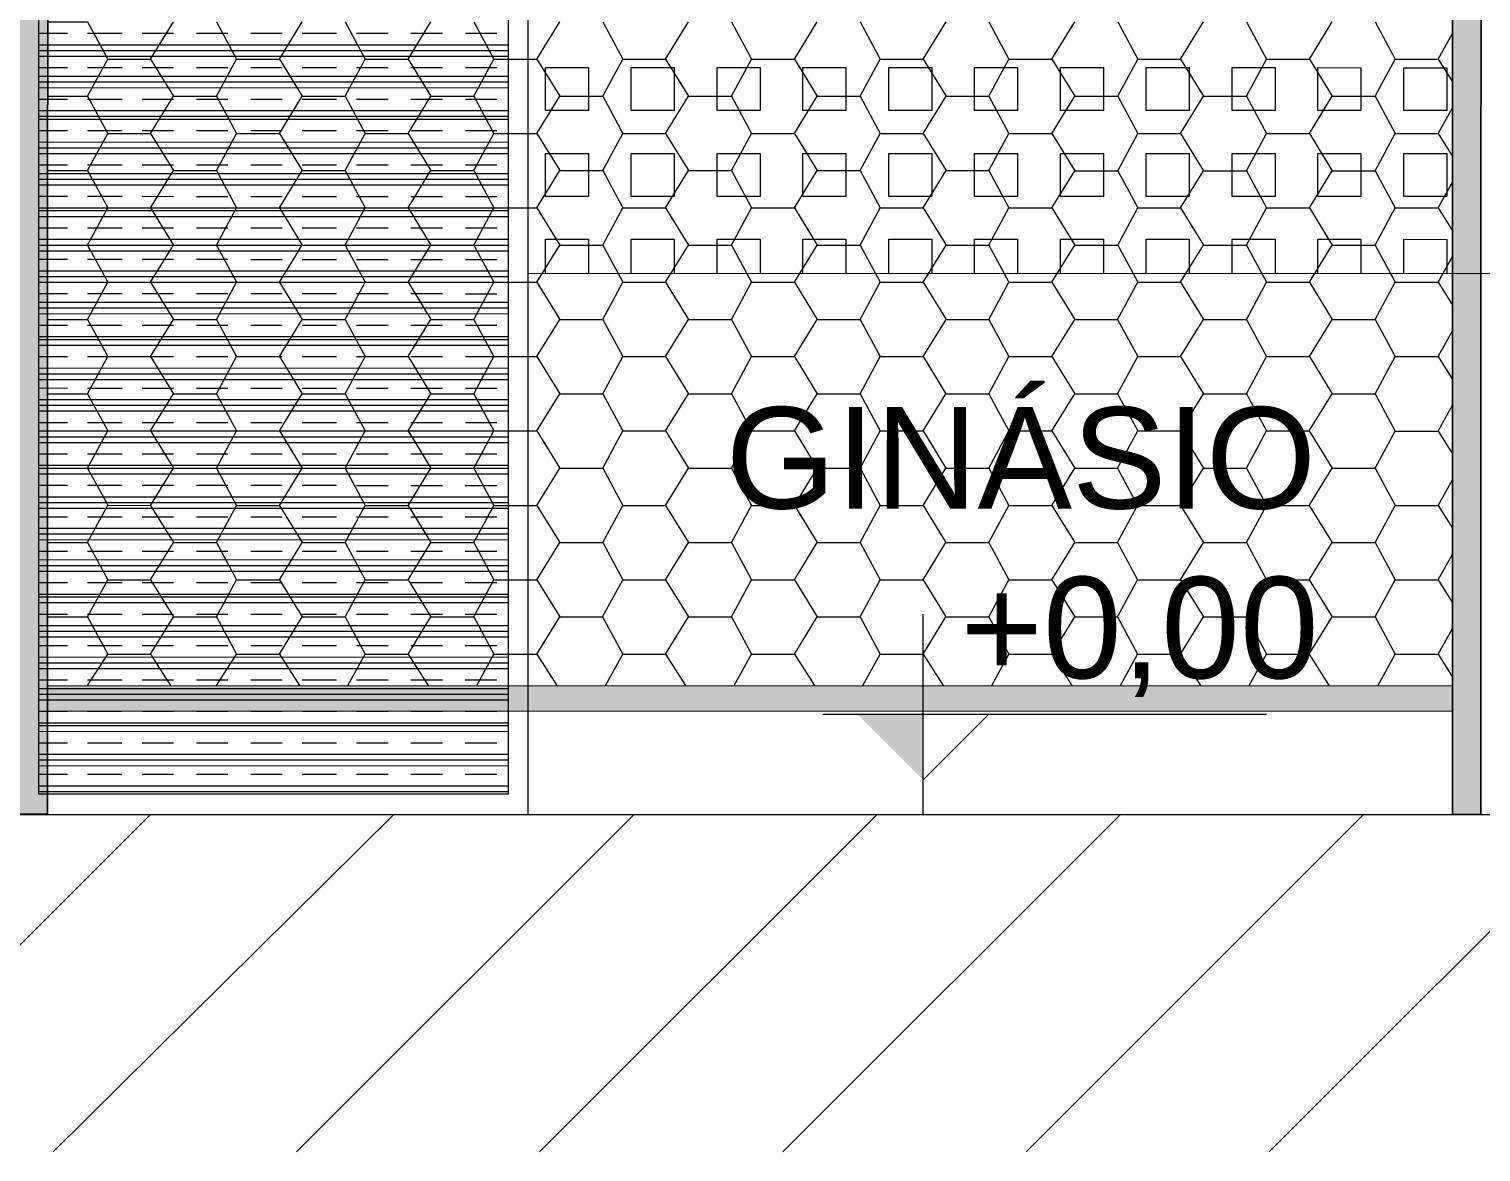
# Model space of a CAD drawing. Extents: x 3377 to 3790, y 1673 to 1846.
# Drawn here: x 3526.694 to 3528.841, y 1761.897 to 1763.558 of the extents above; entities that cross this region are included whole.
import ezdxf

# ---------------------------------------------------------------- set-up
doc = ezdxf.new("R2010")
doc.units = 0
doc.header["$LTSCALE"] = 2
for name, color, linetype, true_color in [('PDF7_0', 7, 'Continuous', 0xc6c6c6), ('PDF7_04-DETALHE', 7, 'Continuous', 0xc6c6c6), ('PDF7_13-CORTE', 7, 'Continuous', 0xe3e3e3)]:
    doc.layers.add(name, color=color, linetype=linetype, true_color=true_color)
for name, color, linetype in [('PDF7_07-HACHURIADO', 7, 'Continuous'), ('PDF7_I-DETALHES', 7, 'Continuous'), ('PDF7_Text', 7, 'Continuous')]:
    doc.layers.add(name, color=color, linetype=linetype)
doc.styles.add('PDF Arial', font='arial.ttf')

msp = doc.modelspace()

# ---------------------------------------------------------------- linework, layer by layer
at = {"layer": 'PDF7_0', "color": 7, "lineweight": 0}
for points in [[(3526.6788, 1764.4955), (3526.7212, 1764.4955), (3526.721, 1762.3967), (3526.6787, 1762.3967)], [(3526.721, 1762.3967), (3526.7212, 1764.4955)], [(3528.7988, 1764.4953), (3528.8411, 1764.4953), (3528.841, 1762.3965), (3528.7987, 1762.3965)], [(3528.841, 1762.3965), (3528.8411, 1764.4953)], [(3528.7987, 1762.5869), (3528.7987, 1762.5489), (3526.721, 1762.549), (3526.721, 1762.5871)]]:
    msp.add_lwpolyline(points, close=True, dxfattribs=at)
msp.add_lwpolyline([(3528.7988, 1764.4953), (3528.7987, 1762.3965)], dxfattribs=at)
at = {"layer": 'PDF7_0', "lineweight": 0}
for points in [[(3526.7211, 1763.5688), (3526.7803, 1763.5688), (3526.81, 1763.5138), (3526.8734, 1763.5138), (3526.9073, 1763.5688)], [(3526.9708, 1763.5688), (3527.0004, 1763.5138), (3527.0638, 1763.5137), (3527.0977, 1763.5688)], [(3527.1612, 1763.5688), (3527.1908, 1763.5137), (3527.2543, 1763.5137), (3527.2881, 1763.5687)], [(3527.3516, 1763.5687), (3527.3812, 1763.5137), (3527.4447, 1763.5137), (3527.4785, 1763.5687)], [(3527.542, 1763.5687), (3527.5716, 1763.5137), (3527.6351, 1763.5137), (3527.669, 1763.5687)], [(3527.7324, 1763.5687), (3527.762, 1763.5137), (3527.8255, 1763.5137), (3527.8594, 1763.5687)], [(3527.9228, 1763.5687), (3527.9525, 1763.5137), (3528.0159, 1763.5137), (3528.0498, 1763.5687)], [(3528.1133, 1763.5687), (3528.1429, 1763.5137), (3528.2063, 1763.5137), (3528.2402, 1763.5687)], [(3528.3037, 1763.5687), (3528.3333, 1763.5137), (3528.3968, 1763.5137), (3528.4306, 1763.5687)], [(3528.4941, 1763.5687), (3528.5237, 1763.5137), (3528.5872, 1763.5136), (3528.621, 1763.5687)], [(3528.6845, 1763.5687), (3528.7141, 1763.5136), (3528.7776, 1763.5136), (3528.7988, 1763.4798)], [(3528.7776, 1763.5136), (3528.7988, 1763.5517)], [(3526.7803, 1763.4588), (3526.81, 1763.5138)], [(3526.8734, 1763.5138), (3526.9073, 1763.4588), (3526.9707, 1763.4587), (3527.0004, 1763.5138)], [(3527.0638, 1763.5137), (3527.0977, 1763.4587), (3527.1612, 1763.4587), (3527.1908, 1763.5137)], [(3527.2543, 1763.5137), (3527.2881, 1763.4587), (3527.3516, 1763.4587), (3527.3812, 1763.5137)], [(3527.4447, 1763.5137), (3527.4785, 1763.4587), (3527.542, 1763.4587), (3527.5716, 1763.5137)], [(3527.6351, 1763.5137), (3527.6689, 1763.4587), (3527.7324, 1763.4587), (3527.762, 1763.5137)], [(3527.8255, 1763.5137), (3527.8594, 1763.4587), (3527.9228, 1763.4587), (3527.9525, 1763.5137)], [(3528.0159, 1763.5137), (3528.0498, 1763.4587), (3528.1132, 1763.4587), (3528.1429, 1763.5137)], [(3528.2063, 1763.5137), (3528.2402, 1763.4587), (3528.3037, 1763.4587), (3528.3333, 1763.5137)], [(3528.3968, 1763.5137), (3528.4306, 1763.4586), (3528.4941, 1763.4586), (3528.5237, 1763.5137)], [(3528.5872, 1763.5136), (3528.621, 1763.4586), (3528.6845, 1763.4586), (3528.7141, 1763.5136)], [(3526.7211, 1763.4588), (3526.7803, 1763.4588), (3526.8099, 1763.4037), (3526.8734, 1763.4037), (3526.9073, 1763.4588)], [(3526.9707, 1763.4587), (3527.0004, 1763.4037), (3527.0638, 1763.4037), (3527.0977, 1763.4587)], [(3527.1612, 1763.4587), (3527.1908, 1763.4037), (3527.2543, 1763.4037), (3527.2881, 1763.4587)], [(3527.3516, 1763.4587), (3527.3812, 1763.4037), (3527.4447, 1763.4037), (3527.4785, 1763.4587)], [(3527.542, 1763.4587), (3527.5716, 1763.4037), (3527.6351, 1763.4037), (3527.6689, 1763.4587)], [(3527.7324, 1763.4587), (3527.762, 1763.4037), (3527.8255, 1763.4037), (3527.8594, 1763.4587)], [(3527.9228, 1763.4587), (3527.9524, 1763.4037), (3528.0159, 1763.4037), (3528.0498, 1763.4587)], [(3528.1132, 1763.4587), (3528.1429, 1763.4037), (3528.2063, 1763.4037), (3528.2402, 1763.4587)], [(3528.3037, 1763.4587), (3528.3333, 1763.4036), (3528.3968, 1763.4036), (3528.4306, 1763.4586)], [(3528.4941, 1763.4586), (3528.5237, 1763.4036), (3528.5872, 1763.4036), (3528.621, 1763.4586)], [(3528.6845, 1763.4586), (3528.7141, 1763.4036), (3528.7776, 1763.4036), (3528.7987, 1763.3698)], [(3528.7776, 1763.4036), (3528.7987, 1763.4417)], [(3526.7803, 1763.3487), (3526.8099, 1763.4037)], [(3526.8734, 1763.4037), (3526.9073, 1763.3487), (3526.9707, 1763.3487), (3527.0004, 1763.4037)], [(3527.0638, 1763.4037), (3527.0977, 1763.3487), (3527.1612, 1763.3487), (3527.1908, 1763.4037)], [(3527.2543, 1763.4037), (3527.2881, 1763.3487), (3527.3516, 1763.3487), (3527.3812, 1763.4037)], [(3527.4447, 1763.4037), (3527.4785, 1763.3487), (3527.542, 1763.3487), (3527.5716, 1763.4037)], [(3527.6351, 1763.4037), (3527.6689, 1763.3487), (3527.7324, 1763.3487), (3527.762, 1763.4037)], [(3527.8255, 1763.4037), (3527.8594, 1763.3487), (3527.9228, 1763.3487), (3527.9524, 1763.4037)], [(3528.0159, 1763.4037), (3528.0498, 1763.3487), (3528.1132, 1763.3487), (3528.1429, 1763.4037)], [(3528.2063, 1763.4037), (3528.2402, 1763.3486), (3528.3037, 1763.3486), (3528.3333, 1763.4036)], [(3528.3968, 1763.4036), (3528.4306, 1763.3486), (3528.4941, 1763.3486), (3528.5237, 1763.4036)], [(3528.5872, 1763.4036), (3528.621, 1763.3486), (3528.6845, 1763.3486), (3528.7141, 1763.4036)], [(3526.7211, 1763.3487), (3526.7803, 1763.3487), (3526.8099, 1763.2937), (3526.8734, 1763.2937), (3526.9073, 1763.3487)], [(3526.9707, 1763.3487), (3527.0004, 1763.2937), (3527.0638, 1763.2937), (3527.0977, 1763.3487)], [(3527.1612, 1763.3487), (3527.1908, 1763.2937), (3527.2542, 1763.2937), (3527.2881, 1763.3487)], [(3527.3516, 1763.3487), (3527.3812, 1763.2937), (3527.4447, 1763.2937), (3527.4785, 1763.3487)], [(3527.542, 1763.3487), (3527.5716, 1763.2937), (3527.6351, 1763.2937), (3527.6689, 1763.3487)], [(3527.7324, 1763.3487), (3527.762, 1763.2937), (3527.8255, 1763.2937), (3527.8594, 1763.3487)], [(3527.9228, 1763.3487), (3527.9524, 1763.2937), (3528.0159, 1763.2936), (3528.0498, 1763.3487)], [(3528.1132, 1763.3487), (3528.1429, 1763.2936), (3528.2063, 1763.2936), (3528.2402, 1763.3486)], [(3528.3037, 1763.3486), (3528.3333, 1763.2936), (3528.3967, 1763.2936), (3528.4306, 1763.3486)], [(3528.4941, 1763.3486), (3528.5237, 1763.2936), (3528.5872, 1763.2936), (3528.621, 1763.3486)], [(3528.6845, 1763.3486), (3528.7141, 1763.2936), (3528.7776, 1763.2936), (3528.7987, 1763.2597)], [(3528.7776, 1763.2936), (3528.7987, 1763.3317)], [(3526.7803, 1763.2387), (3526.8099, 1763.2937)], [(3526.8734, 1763.2937), (3526.9073, 1763.2387), (3526.9707, 1763.2387), (3527.0004, 1763.2937)], [(3527.0638, 1763.2937), (3527.0977, 1763.2387), (3527.1611, 1763.2387), (3527.1908, 1763.2937)], [(3527.2542, 1763.2937), (3527.2881, 1763.2387), (3527.3516, 1763.2387), (3527.3812, 1763.2937)], [(3527.4447, 1763.2937), (3527.4785, 1763.2387), (3527.542, 1763.2387), (3527.5716, 1763.2937)], [(3527.6351, 1763.2937), (3527.6689, 1763.2387), (3527.7324, 1763.2387), (3527.762, 1763.2937)], [(3527.8255, 1763.2937), (3527.8593, 1763.2386), (3527.9228, 1763.2386), (3527.9524, 1763.2937)], [(3528.0159, 1763.2936), (3528.0498, 1763.2386), (3528.1132, 1763.2386), (3528.1429, 1763.2936)], [(3528.2063, 1763.2936), (3528.2402, 1763.2386), (3528.3037, 1763.2386), (3528.3333, 1763.2936)], [(3528.3967, 1763.2936), (3528.4306, 1763.2386), (3528.4941, 1763.2386), (3528.5237, 1763.2936)], [(3528.5872, 1763.2936), (3528.621, 1763.2386), (3528.6845, 1763.2386), (3528.7141, 1763.2936)], [(3526.7211, 1763.2387), (3526.7803, 1763.2387), (3526.8099, 1763.1837), (3526.8734, 1763.1837), (3526.9073, 1763.2387)], [(3526.9707, 1763.2387), (3527.0003, 1763.1837), (3527.0638, 1763.1837), (3527.0977, 1763.2387)], [(3527.1611, 1763.2387), (3527.1908, 1763.1837), (3527.2542, 1763.1837), (3527.2881, 1763.2387)], [(3527.3516, 1763.2387), (3527.3812, 1763.1837), (3527.4447, 1763.1837), (3527.4785, 1763.2387)], [(3527.542, 1763.2387), (3527.5716, 1763.1837), (3527.6351, 1763.1837), (3527.6689, 1763.2387)], [(3527.7324, 1763.2387), (3527.762, 1763.1836), (3527.8255, 1763.1836), (3527.8593, 1763.2386)], [(3527.9228, 1763.2386), (3527.9524, 1763.1836), (3528.0159, 1763.1836), (3528.0498, 1763.2386)], [(3528.1132, 1763.2386), (3528.1429, 1763.1836), (3528.2063, 1763.1836), (3528.2402, 1763.2386)], [(3528.3037, 1763.2386), (3528.3333, 1763.1836), (3528.3967, 1763.1836), (3528.4306, 1763.2386)], [(3528.4941, 1763.2386), (3528.5237, 1763.1836), (3528.5872, 1763.1836), (3528.621, 1763.2386)], [(3528.6845, 1763.2386), (3528.7141, 1763.1836), (3528.7776, 1763.1836), (3528.7987, 1763.1497)], [(3528.7776, 1763.1836), (3528.7987, 1763.2217)], [(3526.7803, 1763.1287), (3526.8099, 1763.1837)], [(3526.8734, 1763.1837), (3526.9073, 1763.1287), (3526.9707, 1763.1287), (3527.0003, 1763.1837)], [(3527.0638, 1763.1837), (3527.0977, 1763.1287), (3527.1611, 1763.1287), (3527.1908, 1763.1837)], [(3527.2542, 1763.1837), (3527.2881, 1763.1287), (3527.3516, 1763.1287), (3527.3812, 1763.1837)], [(3527.4447, 1763.1837), (3527.4785, 1763.1287), (3527.542, 1763.1287), (3527.5716, 1763.1837)], [(3527.6351, 1763.1837), (3527.6689, 1763.1286), (3527.7324, 1763.1286), (3527.762, 1763.1836)], [(3527.8255, 1763.1836), (3527.8593, 1763.1286), (3527.9228, 1763.1286), (3527.9524, 1763.1836)], [(3528.0159, 1763.1836), (3528.0498, 1763.1286), (3528.1132, 1763.1286), (3528.1429, 1763.1836)], [(3528.2063, 1763.1836), (3528.2402, 1763.1286), (3528.3036, 1763.1286), (3528.3333, 1763.1836)], [(3528.3967, 1763.1836), (3528.4306, 1763.1286), (3528.4941, 1763.1286), (3528.5237, 1763.1836)], [(3528.5872, 1763.1836), (3528.621, 1763.1286), (3528.6845, 1763.1286), (3528.7141, 1763.1836)], [(3526.7211, 1763.1287), (3526.7803, 1763.1287), (3526.8099, 1763.0737), (3526.8734, 1763.0737), (3526.9073, 1763.1287)], [(3526.9707, 1763.1287), (3527.0003, 1763.0737), (3527.0638, 1763.0737), (3527.0977, 1763.1287)], [(3527.1611, 1763.1287), (3527.1908, 1763.0737), (3527.2542, 1763.0737), (3527.2881, 1763.1287)], [(3527.3516, 1763.1287), (3527.3812, 1763.0737), (3527.4446, 1763.0736), (3527.4785, 1763.1287)], [(3527.542, 1763.1287), (3527.5716, 1763.0736), (3527.6351, 1763.0736), (3527.6689, 1763.1286)], [(3527.7324, 1763.1286), (3527.762, 1763.0736), (3527.8255, 1763.0736), (3527.8593, 1763.1286)], [(3527.9228, 1763.1286), (3527.9524, 1763.0736), (3528.0159, 1763.0736), (3528.0498, 1763.1286)], [(3528.1132, 1763.1286), (3528.1428, 1763.0736), (3528.2063, 1763.0736), (3528.2402, 1763.1286)], [(3528.3036, 1763.1286), (3528.3333, 1763.0736), (3528.3967, 1763.0736), (3528.4306, 1763.1286)], [(3528.4941, 1763.1286), (3528.5237, 1763.0736), (3528.5872, 1763.0736), (3528.621, 1763.1286)], [(3528.6845, 1763.1286), (3528.7141, 1763.0736), (3528.7776, 1763.0736), (3528.7987, 1763.0397)], [(3528.7776, 1763.0736), (3528.7987, 1763.1116)], [(3526.7803, 1763.0187), (3526.8099, 1763.0737)], [(3526.8734, 1763.0737), (3526.9072, 1763.0187), (3526.9707, 1763.0187), (3527.0003, 1763.0737)], [(3527.0638, 1763.0737), (3527.0977, 1763.0187), (3527.1611, 1763.0187), (3527.1908, 1763.0737)], [(3527.2542, 1763.0737), (3527.2881, 1763.0186), (3527.3516, 1763.0186), (3527.3812, 1763.0737)], [(3527.4446, 1763.0736), (3527.4785, 1763.0186), (3527.542, 1763.0186), (3527.5716, 1763.0736)], [(3527.6351, 1763.0736), (3527.6689, 1763.0186), (3527.7324, 1763.0186), (3527.762, 1763.0736)], [(3527.8255, 1763.0736), (3527.8593, 1763.0186), (3527.9228, 1763.0186), (3527.9524, 1763.0736)], [(3528.0159, 1763.0736), (3528.0497, 1763.0186), (3528.1132, 1763.0186), (3528.1428, 1763.0736)], [(3528.2063, 1763.0736), (3528.2402, 1763.0186), (3528.3036, 1763.0186), (3528.3333, 1763.0736)], [(3528.3967, 1763.0736), (3528.4306, 1763.0186), (3528.4941, 1763.0186), (3528.5237, 1763.0736)], [(3528.5872, 1763.0736), (3528.621, 1763.0186), (3528.6845, 1763.0186), (3528.7141, 1763.0736)], [(3526.7211, 1763.0187), (3526.7803, 1763.0187), (3526.8099, 1762.9637), (3526.8734, 1762.9637), (3526.9072, 1763.0187)], [(3526.9707, 1763.0187), (3527.0003, 1762.9637), (3527.0638, 1762.9637), (3527.0977, 1763.0187)], [(3527.1611, 1763.0187), (3527.1908, 1762.9636), (3527.2542, 1762.9636), (3527.2881, 1763.0186)], [(3527.3516, 1763.0186), (3527.3812, 1762.9636), (3527.4446, 1762.9636), (3527.4785, 1763.0186)], [(3527.542, 1763.0186), (3527.5716, 1762.9636), (3527.6351, 1762.9636), (3527.6689, 1763.0186)], [(3527.7324, 1763.0186), (3527.762, 1762.9636), (3527.8255, 1762.9636), (3527.8593, 1763.0186)], [(3527.9228, 1763.0186), (3527.9524, 1762.9636), (3528.0159, 1762.9636), (3528.0497, 1763.0186)], [(3528.1132, 1763.0186), (3528.1428, 1762.9636), (3528.2063, 1762.9636), (3528.2402, 1763.0186)], [(3528.3036, 1763.0186), (3528.3333, 1762.9636), (3528.3967, 1762.9636), (3528.4306, 1763.0186)], [(3528.4941, 1763.0186), (3528.5237, 1762.9636), (3528.5871, 1762.9636), (3528.621, 1763.0186)], [(3528.6845, 1763.0186), (3528.7141, 1762.9635), (3528.7776, 1762.9635), (3528.7987, 1762.9297)], [(3528.7776, 1762.9635), (3528.7987, 1763.0016)], [(3526.7803, 1762.9087), (3526.8099, 1762.9637)], [(3526.8734, 1762.9637), (3526.9072, 1762.9087), (3526.9707, 1762.9087), (3527.0003, 1762.9637)], [(3527.0638, 1762.9637), (3527.0977, 1762.9086), (3527.1611, 1762.9086), (3527.1908, 1762.9636)], [(3527.2542, 1762.9636), (3527.2881, 1762.9086), (3527.3515, 1762.9086), (3527.3812, 1762.9636)], [(3527.4446, 1762.9636), (3527.4785, 1762.9086), (3527.542, 1762.9086), (3527.5716, 1762.9636)], [(3527.6351, 1762.9636), (3527.6689, 1762.9086), (3527.7324, 1762.9086), (3527.762, 1762.9636)], [(3527.8255, 1762.9636), (3527.8593, 1762.9086), (3527.9228, 1762.9086), (3527.9524, 1762.9636)], [(3528.0159, 1762.9636), (3528.0497, 1762.9086), (3528.1132, 1762.9086), (3528.1428, 1762.9636)], [(3528.2063, 1762.9636), (3528.2402, 1762.9086), (3528.3036, 1762.9086), (3528.3333, 1762.9636)], [(3528.3967, 1762.9636), (3528.4306, 1762.9086), (3528.494, 1762.9086), (3528.5237, 1762.9636)], [(3528.5871, 1762.9636), (3528.621, 1762.9085), (3528.6845, 1762.9085), (3528.7141, 1762.9635)], [(3526.7211, 1762.9087), (3526.7803, 1762.9087), (3526.8099, 1762.8537), (3526.8734, 1762.8536), (3526.9072, 1762.9087)], [(3526.9707, 1762.9087), (3527.0003, 1762.8536), (3527.0638, 1762.8536), (3527.0977, 1762.9086)], [(3527.1611, 1762.9086), (3527.1907, 1762.8536), (3527.2542, 1762.8536), (3527.2881, 1762.9086)], [(3527.3515, 1762.9086), (3527.3812, 1762.8536), (3527.4446, 1762.8536), (3527.4785, 1762.9086)], [(3527.542, 1762.9086), (3527.5716, 1762.8536), (3527.6351, 1762.8536), (3527.6689, 1762.9086)], [(3527.7324, 1762.9086), (3527.762, 1762.8536), (3527.8255, 1762.8536), (3527.8593, 1762.9086)], [(3527.9228, 1762.9086), (3527.9524, 1762.8536), (3528.0159, 1762.8536), (3528.0497, 1762.9086)], [(3528.1132, 1762.9086), (3528.1428, 1762.8536), (3528.2063, 1762.8536), (3528.2402, 1762.9086)], [(3528.3036, 1762.9086), (3528.3332, 1762.8536), (3528.3967, 1762.8535), (3528.4306, 1762.9086)], [(3528.494, 1762.9086), (3528.5237, 1762.8535), (3528.5871, 1762.8535), (3528.621, 1762.9085)], [(3528.6845, 1762.9085), (3528.7141, 1762.8535), (3528.7776, 1762.8535), (3528.7987, 1762.8197)], [(3528.7776, 1762.8535), (3528.7987, 1762.8916)], [(3526.7803, 1762.7986), (3526.8099, 1762.8537)], [(3526.8734, 1762.8536), (3526.9072, 1762.7986), (3526.9707, 1762.7986), (3527.0003, 1762.8536)], [(3527.0638, 1762.8536), (3527.0976, 1762.7986), (3527.1611, 1762.7986), (3527.1907, 1762.8536)], [(3527.2542, 1762.8536), (3527.2881, 1762.7986), (3527.3515, 1762.7986), (3527.3812, 1762.8536)], [(3527.4446, 1762.8536), (3527.4785, 1762.7986), (3527.542, 1762.7986), (3527.5716, 1762.8536)], [(3527.6351, 1762.8536), (3527.6689, 1762.7986), (3527.7324, 1762.7986), (3527.762, 1762.8536)], [(3527.8255, 1762.8536), (3527.8593, 1762.7986), (3527.9228, 1762.7986), (3527.9524, 1762.8536)], [(3528.0159, 1762.8536), (3528.0497, 1762.7986), (3528.1132, 1762.7986), (3528.1428, 1762.8536)], [(3528.2063, 1762.8536), (3528.2402, 1762.7985), (3528.3036, 1762.7985), (3528.3332, 1762.8536)], [(3528.3967, 1762.8535), (3528.4306, 1762.7985), (3528.494, 1762.7985), (3528.5237, 1762.8535)], [(3528.5871, 1762.8535), (3528.621, 1762.7985), (3528.6845, 1762.7985), (3528.7141, 1762.8535)], [(3526.721, 1762.7987), (3526.7803, 1762.7986), (3526.8099, 1762.7436), (3526.8734, 1762.7436), (3526.9072, 1762.7986)], [(3526.9707, 1762.7986), (3527.0003, 1762.7436), (3527.0638, 1762.7436), (3527.0976, 1762.7986)], [(3527.1611, 1762.7986), (3527.1907, 1762.7436), (3527.2542, 1762.7436), (3527.2881, 1762.7986)], [(3527.3515, 1762.7986), (3527.3812, 1762.7436), (3527.4446, 1762.7436), (3527.4785, 1762.7986)], [(3527.542, 1762.7986), (3527.5716, 1762.7436), (3527.635, 1762.7436), (3527.6689, 1762.7986)], [(3527.7324, 1762.7986), (3527.762, 1762.7436), (3527.8255, 1762.7436), (3527.8593, 1762.7986)], [(3527.9228, 1762.7986), (3527.9524, 1762.7436), (3528.0159, 1762.7436), (3528.0497, 1762.7986)], [(3528.1132, 1762.7986), (3528.1428, 1762.7435), (3528.2063, 1762.7435), (3528.2402, 1762.7985)], [(3528.3036, 1762.7985), (3528.3332, 1762.7435), (3528.3967, 1762.7435), (3528.4306, 1762.7985)], [(3528.494, 1762.7985), (3528.5237, 1762.7435), (3528.5871, 1762.7435), (3528.621, 1762.7985)], [(3528.6845, 1762.7985), (3528.7141, 1762.7435), (3528.7775, 1762.7435), (3528.7987, 1762.7096)], [(3528.7775, 1762.7435), (3528.7987, 1762.7816)], [(3526.7803, 1762.6886), (3526.8099, 1762.7436)], [(3526.8734, 1762.7436), (3526.9072, 1762.6886), (3526.9707, 1762.6886), (3527.0003, 1762.7436)], [(3527.0638, 1762.7436), (3527.0976, 1762.6886), (3527.1611, 1762.6886), (3527.1907, 1762.7436)], [(3527.2542, 1762.7436), (3527.2881, 1762.6886), (3527.3515, 1762.6886), (3527.3812, 1762.7436)], [(3527.4446, 1762.7436), (3527.4785, 1762.6886), (3527.5419, 1762.6886), (3527.5716, 1762.7436)], [(3527.635, 1762.7436), (3527.6689, 1762.6886), (3527.7324, 1762.6886), (3527.762, 1762.7436)], [(3527.8255, 1762.7436), (3527.8593, 1762.6886), (3527.9228, 1762.6886), (3527.9524, 1762.7436)], [(3528.0159, 1762.7436), (3528.0497, 1762.6885), (3528.1132, 1762.6885), (3528.1428, 1762.7435)], [(3528.2063, 1762.7435), (3528.2401, 1762.6885), (3528.3036, 1762.6885), (3528.3332, 1762.7435)], [(3528.3967, 1762.7435), (3528.4306, 1762.6885), (3528.494, 1762.6885), (3528.5237, 1762.7435)], [(3528.5871, 1762.7435), (3528.621, 1762.6885), (3528.6844, 1762.6885), (3528.7141, 1762.7435)], [(3526.721, 1762.6886), (3526.7803, 1762.6886), (3526.8099, 1762.6336), (3526.8734, 1762.6336), (3526.903, 1762.5871)], [(3526.8734, 1762.6336), (3526.9072, 1762.6886)], [(3526.9707, 1762.6886), (3527.0003, 1762.6336), (3527.0638, 1762.6336), (3527.0934, 1762.5871)], [(3527.0638, 1762.6336), (3527.0976, 1762.6886)], [(3527.1611, 1762.6886), (3527.1907, 1762.6336), (3527.2542, 1762.6336), (3527.2838, 1762.587)], [(3527.2542, 1762.6336), (3527.2881, 1762.6886)], [(3527.3515, 1762.6886), (3527.3811, 1762.6336), (3527.4446, 1762.6336), (3527.4742, 1762.587)], [(3527.4446, 1762.6336), (3527.4785, 1762.6886)], [(3527.5419, 1762.6886), (3527.5716, 1762.6336), (3527.635, 1762.6336), (3527.6647, 1762.587)], [(3527.635, 1762.6336), (3527.6689, 1762.6886)], [(3527.7324, 1762.6886), (3527.762, 1762.6336), (3527.8255, 1762.6335), (3527.8551, 1762.587)], [(3527.8255, 1762.6335), (3527.8593, 1762.6886)], [(3527.9228, 1762.6886), (3527.9524, 1762.6335), (3528.0159, 1762.6335), (3528.0455, 1762.587)], [(3528.0159, 1762.6335), (3528.0497, 1762.6885)], [(3528.1132, 1762.6885), (3528.1428, 1762.6335), (3528.2063, 1762.6335), (3528.2359, 1762.587)], [(3528.2063, 1762.6335), (3528.2401, 1762.6885)], [(3528.3036, 1762.6885), (3528.3332, 1762.6335), (3528.3967, 1762.6335), (3528.4263, 1762.587)], [(3528.3967, 1762.6335), (3528.4306, 1762.6885)], [(3528.494, 1762.6885), (3528.5236, 1762.6335), (3528.5871, 1762.6335), (3528.6167, 1762.5869)], [(3528.5871, 1762.6335), (3528.621, 1762.6885)], [(3528.6844, 1762.6885), (3528.7141, 1762.6335), (3528.7775, 1762.6335), (3528.7987, 1762.5996)], [(3528.7775, 1762.6335), (3528.7987, 1762.6716)], [(3526.7803, 1762.5871), (3526.8099, 1762.6336)], [(3526.9707, 1762.5871), (3527.0003, 1762.6336)], [(3527.1653, 1762.587), (3527.1907, 1762.6336)], [(3527.3558, 1762.587), (3527.3811, 1762.6336)], [(3527.5462, 1762.587), (3527.5716, 1762.6336)], [(3527.7366, 1762.587), (3527.762, 1762.6336)], [(3527.927, 1762.587), (3527.9524, 1762.6335)], [(3528.1174, 1762.587), (3528.1428, 1762.6335)], [(3528.3078, 1762.587), (3528.3332, 1762.6335)], [(3528.4983, 1762.587), (3528.5236, 1762.6335)], [(3528.6887, 1762.5869), (3528.7141, 1762.6335)]]:
    msp.add_lwpolyline(points, dxfattribs=at)
at = {"layer": 'PDF7_0', "color": 252, "lineweight": 0, "true_color": 0x8e8e8e}
for points in [[(3526.7084, 1763.5519), (3526.7507, 1763.5519)], [(3526.7084, 1763.5349), (3527.4024, 1763.5349)], [(3526.7803, 1763.5519), (3526.8311, 1763.5518)], [(3526.8607, 1763.5518), (3526.9073, 1763.5518)], [(3526.9411, 1763.5518), (3526.9877, 1763.5518)], [(3527.0215, 1763.5518), (3527.0681, 1763.5518)], [(3527.0977, 1763.5518), (3527.1485, 1763.5518)], [(3527.1781, 1763.5518), (3527.2246, 1763.5518)], [(3527.2585, 1763.5518), (3527.305, 1763.5518)], [(3527.3389, 1763.5518), (3527.3854, 1763.5518)], [(3526.7084, 1763.5265), (3527.4024, 1763.5264)], [(3526.7084, 1763.518), (3527.4024, 1763.518)], [(3526.7084, 1763.5011), (3526.7507, 1763.5011)], [(3526.7803, 1763.5011), (3526.8311, 1763.5011)], [(3526.8607, 1763.5011), (3526.9073, 1763.5011)], [(3526.9411, 1763.5011), (3526.9877, 1763.5011)], [(3527.0215, 1763.5011), (3527.0681, 1763.5011)], [(3527.0977, 1763.5011), (3527.1485, 1763.501)], [(3527.1781, 1763.501), (3527.2246, 1763.501)], [(3527.2585, 1763.501), (3527.305, 1763.501)], [(3527.3389, 1763.501), (3527.3854, 1763.501)], [(3526.7084, 1763.4884), (3527.4024, 1763.4883)], [(3526.7084, 1763.4799), (3527.4024, 1763.4799)], [(3526.7084, 1763.4715), (3527.4024, 1763.4714)], [(3526.7084, 1763.4545), (3526.7507, 1763.4545)], [(3526.7803, 1763.4545), (3526.8311, 1763.4545)], [(3526.8607, 1763.4545), (3526.9073, 1763.4545)], [(3526.9411, 1763.4545), (3526.9877, 1763.4545)], [(3527.0215, 1763.4545), (3527.0681, 1763.4545)], [(3527.0977, 1763.4545), (3527.1485, 1763.4545)], [(3527.1781, 1763.4545), (3527.2246, 1763.4545)], [(3527.2585, 1763.4545), (3527.305, 1763.4545)], [(3527.3389, 1763.4545), (3527.3854, 1763.4545)], [(3526.7084, 1763.4376), (3527.4024, 1763.4376)], [(3526.7084, 1763.4291), (3527.4024, 1763.4291)], [(3526.7084, 1763.4249), (3527.4024, 1763.4249)], [(3526.7084, 1763.408), (3526.7507, 1763.408)], [(3526.7803, 1763.408), (3526.8311, 1763.408)], [(3526.8607, 1763.408), (3526.9073, 1763.408)], [(3526.9411, 1763.408), (3526.9877, 1763.408)], [(3527.0215, 1763.408), (3527.0681, 1763.408)], [(3527.0977, 1763.408), (3527.1485, 1763.408)], [(3527.1781, 1763.408), (3527.2246, 1763.408)], [(3527.2585, 1763.4079), (3527.305, 1763.4079)], [(3527.3389, 1763.4079), (3527.3854, 1763.4079)], [(3526.7084, 1763.3911), (3527.4024, 1763.391)], [(3526.7084, 1763.3826), (3527.4024, 1763.3826)], [(3526.7084, 1763.3741), (3527.4024, 1763.3741)], [(3526.7084, 1763.3572), (3526.7507, 1763.3572)], [(3526.7084, 1763.3445), (3527.4024, 1763.3445)], [(3526.7803, 1763.3572), (3526.8311, 1763.3572)], [(3526.8607, 1763.3572), (3526.9073, 1763.3572)], [(3526.9411, 1763.3572), (3526.9877, 1763.3572)], [(3527.0215, 1763.3572), (3527.0681, 1763.3572)], [(3527.0977, 1763.3572), (3527.1485, 1763.3572)], [(3527.1781, 1763.3572), (3527.2246, 1763.3572)], [(3527.2585, 1763.3572), (3527.305, 1763.3572)], [(3527.3389, 1763.3572), (3527.3854, 1763.3572)], [(3526.7084, 1763.3361), (3527.4024, 1763.336)], [(3526.7084, 1763.3276), (3527.4024, 1763.3275)], [(3526.7084, 1763.3107), (3526.7507, 1763.3107)], [(3526.7803, 1763.3107), (3526.8311, 1763.3107)], [(3526.8607, 1763.3107), (3526.9073, 1763.3106)], [(3526.9411, 1763.3106), (3526.9877, 1763.3106)], [(3527.0215, 1763.3106), (3527.0681, 1763.3106)], [(3527.0977, 1763.3106), (3527.1485, 1763.3106)], [(3527.1781, 1763.3106), (3527.2246, 1763.3106)], [(3527.2585, 1763.3106), (3527.305, 1763.3106)], [(3527.3389, 1763.3106), (3527.3854, 1763.3106)], [(3526.7084, 1763.2937), (3527.4023, 1763.2937)], [(3526.7084, 1763.2895), (3527.4023, 1763.2895)], [(3526.7084, 1763.281), (3527.4023, 1763.281)], [(3526.7084, 1763.2641), (3526.7507, 1763.2641)], [(3526.7803, 1763.2641), (3526.8311, 1763.2641)], [(3526.8607, 1763.2641), (3526.9073, 1763.2641)], [(3526.9411, 1763.2641), (3526.9877, 1763.2641)], [(3527.0215, 1763.2641), (3527.0681, 1763.2641)], [(3527.0977, 1763.2641), (3527.1485, 1763.2641)], [(3527.1781, 1763.2641), (3527.2246, 1763.2641)], [(3527.2585, 1763.2641), (3527.305, 1763.2641)], [(3527.3389, 1763.2641), (3527.3854, 1763.2641)], [(3526.7084, 1763.2472), (3527.4023, 1763.2471)], [(3526.7084, 1763.2387), (3527.4023, 1763.2387)], [(3526.7084, 1763.2303), (3527.4023, 1763.2302)], [(3526.7084, 1763.2176), (3526.7507, 1763.2176)], [(3526.7803, 1763.2176), (3526.8311, 1763.2176)], [(3526.8607, 1763.2176), (3526.9073, 1763.2176)], [(3526.9411, 1763.2176), (3526.9877, 1763.2176)], [(3527.0215, 1763.2175), (3527.0681, 1763.2175)], [(3527.0977, 1763.2175), (3527.1485, 1763.2175)], [(3527.1781, 1763.2175), (3527.2246, 1763.2175)], [(3527.2585, 1763.2175), (3527.305, 1763.2175)], [(3527.3389, 1763.2175), (3527.3854, 1763.2175)], [(3526.7084, 1763.2006), (3527.4023, 1763.2006)], [(3526.7084, 1763.1922), (3527.4023, 1763.1921)], [(3526.7084, 1763.1837), (3527.4023, 1763.1837)], [(3526.7084, 1763.1668), (3526.7507, 1763.1668)], [(3526.7084, 1763.1541), (3527.4023, 1763.154)], [(3526.7084, 1763.1456), (3527.4023, 1763.1456)], [(3526.7803, 1763.1668), (3526.8311, 1763.1668)], [(3526.8607, 1763.1668), (3526.9073, 1763.1668)], [(3526.9411, 1763.1668), (3526.9877, 1763.1668)], [(3527.0215, 1763.1668), (3527.0681, 1763.1668)], [(3527.0977, 1763.1668), (3527.1485, 1763.1668)], [(3527.1781, 1763.1668), (3527.2246, 1763.1668)], [(3527.2585, 1763.1668), (3527.305, 1763.1668)], [(3527.3389, 1763.1667), (3527.3854, 1763.1667)], [(3526.7084, 1763.1372), (3527.4023, 1763.1371)], [(3526.7084, 1763.1202), (3526.7507, 1763.1202)], [(3526.7084, 1763.1033), (3527.4023, 1763.1033)], [(3526.7803, 1763.1202), (3526.8311, 1763.1202)], [(3526.8607, 1763.1202), (3526.9073, 1763.1202)], [(3526.9411, 1763.1202), (3526.9877, 1763.1202)], [(3527.0215, 1763.1202), (3527.068, 1763.1202)], [(3527.0977, 1763.1202), (3527.1484, 1763.1202)], [(3527.1781, 1763.1202), (3527.2246, 1763.1202)], [(3527.2585, 1763.1202), (3527.305, 1763.1202)], [(3527.3389, 1763.1202), (3527.3854, 1763.1202)], [(3526.7084, 1763.0991), (3527.4023, 1763.099)], [(3526.7084, 1763.0906), (3527.4023, 1763.0906)], [(3526.7084, 1763.0737), (3526.7507, 1763.0737)], [(3526.7803, 1763.0737), (3526.8311, 1763.0737)], [(3526.8607, 1763.0737), (3526.9072, 1763.0737)], [(3526.9411, 1763.0737), (3526.9876, 1763.0737)], [(3527.0215, 1763.0737), (3527.068, 1763.0737)], [(3527.0977, 1763.0737), (3527.1484, 1763.0737)], [(3527.1781, 1763.0737), (3527.2246, 1763.0737)], [(3527.2585, 1763.0737), (3527.305, 1763.0737)], [(3527.3389, 1763.0737), (3527.3854, 1763.0737)], [(3526.7084, 1763.0568), (3527.4023, 1763.0567)], [(3526.7084, 1763.0483), (3527.4023, 1763.0483)], [(3526.7084, 1763.0398), (3527.4023, 1763.0398)], [(3526.7084, 1763.0272), (3526.7507, 1763.0271)], [(3526.7803, 1763.0271), (3526.8311, 1763.0271)], [(3526.8607, 1763.0271), (3526.9072, 1763.0271)], [(3526.9411, 1763.0271), (3526.9876, 1763.0271)], [(3527.0215, 1763.0271), (3527.068, 1763.0271)], [(3527.0977, 1763.0271), (3527.1484, 1763.0271)], [(3527.1781, 1763.0271), (3527.2246, 1763.0271)], [(3527.2585, 1763.0271), (3527.305, 1763.0271)], [(3527.3389, 1763.0271), (3527.3854, 1763.0271)], [(3526.7084, 1763.0102), (3527.4023, 1763.0102)], [(3526.7084, 1763.0018), (3527.4023, 1763.0017)], [(3526.7084, 1762.9933), (3527.4023, 1762.9933)], [(3526.7084, 1762.9764), (3526.7507, 1762.9764)], [(3526.7803, 1762.9764), (3526.8311, 1762.9764)], [(3526.8607, 1762.9764), (3526.9072, 1762.9764)], [(3526.9411, 1762.9764), (3526.9876, 1762.9764)], [(3527.0215, 1762.9764), (3527.068, 1762.9763)], [(3527.0977, 1762.9763), (3527.1484, 1762.9763)], [(3527.1781, 1762.9763), (3527.2246, 1762.9763)], [(3527.2585, 1762.9763), (3527.305, 1762.9763)], [(3527.3389, 1762.9763), (3527.3854, 1762.9763)], [(3526.7084, 1762.9637), (3527.4023, 1762.9636)], [(3526.7084, 1762.9552), (3527.4023, 1762.9552)], [(3526.7084, 1762.9468), (3527.4023, 1762.9467)], [(3526.7084, 1762.9298), (3526.7507, 1762.9298)], [(3526.7084, 1762.9129), (3527.4023, 1762.9129)], [(3526.7803, 1762.9298), (3526.8311, 1762.9298)], [(3526.8607, 1762.9298), (3526.9072, 1762.9298)], [(3526.9411, 1762.9298), (3526.9876, 1762.9298)], [(3527.0215, 1762.9298), (3527.068, 1762.9298)], [(3527.0977, 1762.9298), (3527.1484, 1762.9298)], [(3527.1781, 1762.9298), (3527.2246, 1762.9298)], [(3527.2585, 1762.9298), (3527.305, 1762.9298)], [(3527.3389, 1762.9298), (3527.3854, 1762.9298)], [(3526.7084, 1762.9087), (3527.4023, 1762.9086)], [(3526.7084, 1762.9002), (3527.4023, 1762.9002)], [(3526.7084, 1762.8833), (3526.7507, 1762.8833)], [(3526.7803, 1762.8833), (3526.8311, 1762.8833)], [(3526.8607, 1762.8833), (3526.9072, 1762.8833)], [(3526.9411, 1762.8833), (3526.9876, 1762.8833)], [(3527.0215, 1762.8833), (3527.068, 1762.8833)], [(3527.0977, 1762.8833), (3527.1484, 1762.8833)], [(3527.1781, 1762.8832), (3527.2246, 1762.8832)], [(3527.2585, 1762.8832), (3527.305, 1762.8832)], [(3527.3388, 1762.8832), (3527.3854, 1762.8832)], [(3526.7084, 1762.8664), (3527.4023, 1762.8663)], [(3526.7084, 1762.8579), (3527.4023, 1762.8578)], [(3526.7084, 1762.8494), (3527.4023, 1762.8494)], [(3526.7084, 1762.8367), (3526.7507, 1762.8367)], [(3526.7803, 1762.8367), (3526.8311, 1762.8367)], [(3526.8607, 1762.8367), (3526.9072, 1762.8367)], [(3526.9411, 1762.8367), (3526.9876, 1762.8367)], [(3527.0215, 1762.8367), (3527.068, 1762.8367)], [(3527.0977, 1762.8367), (3527.1484, 1762.8367)], [(3527.178, 1762.8367), (3527.2246, 1762.8367)], [(3527.2584, 1762.8367), (3527.305, 1762.8367)], [(3527.3388, 1762.8367), (3527.3854, 1762.8367)], [(3526.7084, 1762.8198), (3527.4023, 1762.8198)], [(3526.7084, 1762.8113), (3527.4023, 1762.8113)], [(3526.7084, 1762.8029), (3527.4023, 1762.8028)], [(3526.7083, 1762.786), (3526.7507, 1762.786)], [(3526.7803, 1762.786), (3526.8311, 1762.7859)], [(3526.8607, 1762.7859), (3526.9072, 1762.7859)], [(3526.9411, 1762.7859), (3526.9876, 1762.7859)], [(3527.0215, 1762.7859), (3527.068, 1762.7859)], [(3527.0976, 1762.7859), (3527.1484, 1762.7859)], [(3527.178, 1762.7859), (3527.2246, 1762.7859)], [(3527.2584, 1762.7859), (3527.305, 1762.7859)], [(3527.3388, 1762.7859), (3527.3854, 1762.7859)], [(3526.7083, 1762.7733), (3527.4023, 1762.7732)], [(3526.7083, 1762.7648), (3527.4023, 1762.7648)], [(3526.7083, 1762.7563), (3527.4023, 1762.7563)], [(3526.7083, 1762.7394), (3526.7507, 1762.7394)], [(3526.7803, 1762.7394), (3526.8311, 1762.7394)], [(3526.8607, 1762.7394), (3526.9072, 1762.7394)], [(3526.9411, 1762.7394), (3526.9876, 1762.7394)], [(3527.0215, 1762.7394), (3527.068, 1762.7394)], [(3527.0976, 1762.7394), (3527.1484, 1762.7394)], [(3527.178, 1762.7394), (3527.2246, 1762.7394)], [(3527.2584, 1762.7394), (3527.305, 1762.7394)], [(3527.3388, 1762.7394), (3527.3854, 1762.7394)], [(3526.7083, 1762.7225), (3527.4023, 1762.7224)], [(3526.7083, 1762.7183), (3527.4023, 1762.7182)], [(3526.7083, 1762.7098), (3527.4023, 1762.7097)], [(3526.7083, 1762.6929), (3526.7507, 1762.6929)], [(3526.7083, 1762.6759), (3527.4023, 1762.6759)], [(3526.7803, 1762.6929), (3526.8311, 1762.6929)], [(3526.8607, 1762.6929), (3526.9072, 1762.6929)], [(3526.9411, 1762.6928), (3526.9876, 1762.6928)], [(3527.0215, 1762.6928), (3527.068, 1762.6928)], [(3527.0976, 1762.6928), (3527.1484, 1762.6928)], [(3527.178, 1762.6928), (3527.2246, 1762.6928)], [(3527.2584, 1762.6928), (3527.305, 1762.6928)], [(3527.3388, 1762.6928), (3527.3854, 1762.6928)], [(3526.7083, 1762.6675), (3527.4023, 1762.6674)], [(3526.7083, 1762.659), (3527.4023, 1762.659)], [(3526.7083, 1762.6463), (3526.7507, 1762.6463)], [(3526.7803, 1762.6463), (3526.8311, 1762.6463)], [(3526.8607, 1762.6463), (3526.9072, 1762.6463)], [(3526.9411, 1762.6463), (3526.9876, 1762.6463)], [(3527.0215, 1762.6463), (3527.068, 1762.6463)], [(3527.0976, 1762.6463), (3527.1484, 1762.6463)], [(3527.178, 1762.6463), (3527.2246, 1762.6463)], [(3527.2584, 1762.6463), (3527.305, 1762.6463)], [(3527.3388, 1762.6463), (3527.3854, 1762.6463)], [(3526.7083, 1762.6294), (3527.4023, 1762.6293)], [(3526.7083, 1762.6209), (3527.4023, 1762.6209)], [(3526.7083, 1762.6125), (3527.4023, 1762.6124)], [(3526.7083, 1762.5955), (3526.7507, 1762.5955)], [(3526.7803, 1762.5955), (3526.8311, 1762.5955)], [(3526.8607, 1762.5955), (3526.9072, 1762.5955)], [(3526.9411, 1762.5955), (3526.9876, 1762.5955)], [(3527.0215, 1762.5955), (3527.068, 1762.5955)], [(3527.0976, 1762.5955), (3527.1484, 1762.5955)], [(3527.178, 1762.5955), (3527.2246, 1762.5955)], [(3527.2584, 1762.5955), (3527.305, 1762.5955)], [(3527.3388, 1762.5955), (3527.3854, 1762.5955)], [(3526.7083, 1762.5828), (3527.4023, 1762.5828)], [(3526.7083, 1762.5744), (3527.4023, 1762.5743)], [(3526.7083, 1762.5659), (3527.4023, 1762.5659)], [(3526.7083, 1762.549), (3526.7506, 1762.549)], [(3526.7803, 1762.549), (3526.831, 1762.549)], [(3526.8607, 1762.549), (3526.9072, 1762.549)], [(3526.9411, 1762.549), (3526.9876, 1762.549)], [(3527.0215, 1762.549), (3527.068, 1762.549)], [(3527.0976, 1762.549), (3527.1484, 1762.549)], [(3527.178, 1762.549), (3527.2246, 1762.549)], [(3527.2584, 1762.549), (3527.305, 1762.549)], [(3527.3388, 1762.549), (3527.3854, 1762.5489)], [(3526.7083, 1762.5321), (3527.4023, 1762.532)], [(3526.7083, 1762.5278), (3527.4023, 1762.5278)], [(3526.7083, 1762.5194), (3527.4023, 1762.5193)], [(3526.7083, 1762.5024), (3526.7506, 1762.5024)], [(3526.7803, 1762.5024), (3526.831, 1762.5024)], [(3526.8607, 1762.5024), (3526.9072, 1762.5024)], [(3526.9411, 1762.5024), (3526.9876, 1762.5024)], [(3527.0215, 1762.5024), (3527.068, 1762.5024)], [(3527.0976, 1762.5024), (3527.1484, 1762.5024)], [(3527.178, 1762.5024), (3527.2246, 1762.5024)], [(3527.2584, 1762.5024), (3527.305, 1762.5024)], [(3527.3388, 1762.5024), (3527.3854, 1762.5024)], [(3526.7083, 1762.4855), (3527.4023, 1762.4855)], [(3526.7083, 1762.4771), (3527.4023, 1762.477)], [(3526.7083, 1762.4686), (3527.4023, 1762.4685)], [(3526.7083, 1762.4559), (3526.7506, 1762.4559)], [(3526.7083, 1762.439), (3527.4023, 1762.4389)], [(3526.7803, 1762.4559), (3526.831, 1762.4559)], [(3526.8607, 1762.4559), (3526.9072, 1762.4559)], [(3526.9411, 1762.4559), (3526.9876, 1762.4559)], [(3527.0215, 1762.4559), (3527.068, 1762.4559)], [(3527.0976, 1762.4559), (3527.1484, 1762.4559)], [(3527.178, 1762.4559), (3527.2246, 1762.4559)], [(3527.2584, 1762.4559), (3527.305, 1762.4559)], [(3527.3388, 1762.4559), (3527.3854, 1762.4559)], [(3526.7083, 1762.4305), (3527.4023, 1762.4305)]]:
    msp.add_lwpolyline(points, dxfattribs=at)
at = {"layer": 'PDF7_0', "color": 9, "true_color": 0xc1c1c1, "transparency": 33554559}
for points in [[(3526.6788, 1764.4955), (3526.721, 1762.3967), (3526.6787, 1762.3967)], [(3526.7212, 1764.4955), (3526.6788, 1764.4955), (3526.721, 1762.3967)], [(3528.7988, 1764.4953), (3528.841, 1762.3965), (3528.7987, 1762.3965)], [(3528.8411, 1764.4953), (3528.7988, 1764.4953), (3528.841, 1762.3965)], [(3528.7987, 1762.5869), (3526.721, 1762.5871), (3528.7987, 1762.5489)], [(3526.721, 1762.5871), (3528.7987, 1762.5489), (3526.721, 1762.549)]]:
    msp.add_solid(points, dxfattribs=at)
at = {"layer": 'PDF7_04-DETALHE', "lineweight": 0}
for points in [[(3525.5574, 1763.1965), (3525.9298, 1763.1965), (3525.9299, 1764.8975), (3525.9297, 1762.3967), (3527.4319, 1762.3966), (3527.4321, 1764.8974), (3525.9299, 1764.8975), (3525.5575, 1764.8975), (3525.5574, 1762.3967)], [(3529.5562, 1763.1962), (3527.432, 1763.1964), (3527.4321, 1764.8974), (3529.5563, 1764.8973), (3529.5561, 1762.3965)], [(3527.4574, 1763.1964), (3527.4574, 1763.2471), (3527.5208, 1763.2471), (3527.5208, 1763.1964)], [(3527.5843, 1763.1964), (3527.5843, 1763.2471), (3527.6478, 1763.2471), (3527.6478, 1763.1963)], [(3527.7112, 1763.1963), (3527.7112, 1763.2471), (3527.7747, 1763.2471), (3527.7747, 1763.1963)], [(3527.8382, 1763.1963), (3527.8382, 1763.2471), (3527.9017, 1763.2471), (3527.9017, 1763.1963)], [(3527.9651, 1763.1963), (3527.9651, 1763.2471), (3528.0286, 1763.2471), (3528.0286, 1763.1963)], [(3528.0921, 1763.1963), (3528.0921, 1763.2471), (3528.1556, 1763.2471), (3528.1555, 1763.1963)], [(3528.219, 1763.1963), (3528.219, 1763.2471), (3528.2825, 1763.2471), (3528.2825, 1763.1963)], [(3528.346, 1763.1963), (3528.346, 1763.2471), (3528.4094, 1763.2471), (3528.4094, 1763.1963)], [(3528.4729, 1763.1963), (3528.4729, 1763.2471), (3528.5364, 1763.2471), (3528.5364, 1763.1963)], [(3528.5999, 1763.1963), (3528.5999, 1763.2471), (3528.6633, 1763.2471), (3528.6633, 1763.1963)], [(3528.7268, 1763.1963), (3528.7268, 1763.2471), (3528.7903, 1763.247), (3528.7903, 1763.1963)]]:
    msp.add_lwpolyline(points, dxfattribs=at)
for points in [[(3526.7083, 1762.4263), (3526.7085, 1764.8678), (3527.4025, 1764.8678), (3527.4023, 1762.4262)], [(3527.5208, 1763.501), (3527.5208, 1763.4376), (3527.4574, 1763.4376), (3527.4574, 1763.501)], [(3527.6478, 1763.501), (3527.6478, 1763.4375), (3527.5843, 1763.4375), (3527.5843, 1763.501)], [(3527.7747, 1763.501), (3527.7747, 1763.4375), (3527.7113, 1763.4375), (3527.7113, 1763.501)], [(3527.9017, 1763.501), (3527.9017, 1763.4375), (3527.8382, 1763.4375), (3527.8382, 1763.501)], [(3528.0286, 1763.501), (3528.0286, 1763.4375), (3527.9651, 1763.4375), (3527.9652, 1763.501)], [(3528.1556, 1763.501), (3528.1556, 1763.4375), (3528.0921, 1763.4375), (3528.0921, 1763.501)], [(3528.2825, 1763.501), (3528.2825, 1763.4375), (3528.219, 1763.4375), (3528.219, 1763.501)], [(3528.4095, 1763.501), (3528.4095, 1763.4375), (3528.346, 1763.4375), (3528.346, 1763.501)], [(3528.5364, 1763.501), (3528.5364, 1763.4375), (3528.4729, 1763.4375), (3528.4729, 1763.501)], [(3528.6633, 1763.5009), (3528.6633, 1763.4375), (3528.5999, 1763.4375), (3528.5999, 1763.501)], [(3528.7903, 1763.5009), (3528.7903, 1763.4375), (3528.7268, 1763.4375), (3528.7268, 1763.5009)], [(3527.5208, 1763.3741), (3527.5208, 1763.3106), (3527.4574, 1763.3106), (3527.4574, 1763.3741)], [(3527.6478, 1763.3741), (3527.6478, 1763.3106), (3527.5843, 1763.3106), (3527.5843, 1763.3741)], [(3527.7747, 1763.3741), (3527.7747, 1763.3106), (3527.7112, 1763.3106), (3527.7113, 1763.3741)], [(3527.9017, 1763.3741), (3527.9017, 1763.3106), (3527.8382, 1763.3106), (3527.8382, 1763.3741)], [(3528.0286, 1763.374), (3528.0286, 1763.3106), (3527.9651, 1763.3106), (3527.9651, 1763.374)], [(3528.1556, 1763.374), (3528.1556, 1763.3106), (3528.0921, 1763.3106), (3528.0921, 1763.374)], [(3528.2825, 1763.374), (3528.2825, 1763.3106), (3528.219, 1763.3106), (3528.219, 1763.374)], [(3528.4094, 1763.374), (3528.4094, 1763.3105), (3528.346, 1763.3106), (3528.346, 1763.374)], [(3528.5364, 1763.374), (3528.5364, 1763.3105), (3528.4729, 1763.3105), (3528.4729, 1763.374)], [(3528.6633, 1763.374), (3528.6633, 1763.3105), (3528.5999, 1763.3105), (3528.5999, 1763.374)], [(3528.7903, 1763.374), (3528.7903, 1763.3105), (3528.7268, 1763.3105), (3528.7268, 1763.374)]]:
    msp.add_lwpolyline(points, close=True, dxfattribs=at)
at = {"layer": 'PDF7_07-HACHURIADO', "lineweight": 0}
for points in [[(3526.374, 1761.8974), (3526.8734, 1762.3966)], [(3526.7294, 1761.8973), (3527.233, 1762.3966)], [(3527.0891, 1761.8973), (3527.5885, 1762.3966)], [(3527.4488, 1761.8973), (3527.9482, 1762.3966)], [(3527.8085, 1761.8973), (3528.3078, 1762.3966)], [(3528.1682, 1761.8972), (3528.6675, 1762.3965)], [(3528.5278, 1761.8972), (3529.0272, 1762.3965)]]:
    msp.add_lwpolyline(points, dxfattribs=at)
at = {"layer": 'PDF7_13-CORTE', "color": 7, "lineweight": 0}
msp.add_lwpolyline([(3513.9844, 1764.8983), (3513.9842, 1762.3975), (3544.8685, 1762.3948)], dxfattribs=at)
at = {"layer": 'PDF7_I-DETALHES', "lineweight": 0}
for points in [[(3528.0159, 1762.3966), (3528.0159, 1762.6928)], [(3527.8678, 1762.5447), (3528.5236, 1762.5446)], [(3528.0159, 1762.4474), (3528.1132, 1762.5447)]]:
    msp.add_lwpolyline(points, dxfattribs=at)
at = {"layer": 'PDF7_I-DETALHES', "transparency": 33554559}
msp.add_solid([(3527.9185, 1762.5447), (3528.0159, 1762.4474), (3528.0159, 1762.5447)], dxfattribs=at)

# ---------------------------------------------------------------- texts
at = {"layer": 'PDF7_Text', "char_height": 0.15, "attachment_point": 7, "rotation": 359.9962, "style": 'PDF Arial'}
for s, insert in [('GINÁSIO', (3527.7239, 1762.8468)), ('+0,00', (3528.0709, 1762.57))]:
    msp.add_mtext(s, dxfattribs=dict(at, insert=insert))

doc.saveas('drawing.dxf')
